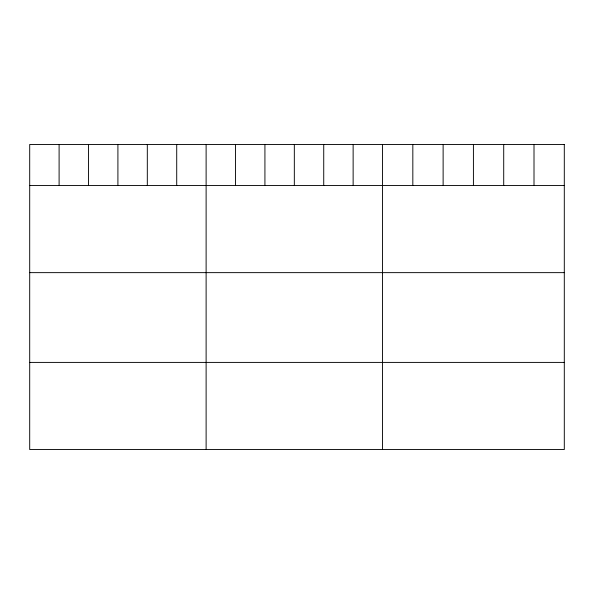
<?xml version="1.0" encoding="UTF-8"?>
<svg xmlns="http://www.w3.org/2000/svg" width="594" height="594" viewBox="0 0 594 594"><rect width="100%" height="100%" fill="white"/><g stroke="black" fill="none" stroke-linecap="round" stroke-linejoin="round"><path stroke-width="0.89" d="M29.7 185.506L564.3 185.506M29.7 272.639L564.3 272.639M29.7 362.407L564.3 362.407M534.006 144.468L534.006 185.506M503.712 144.468L503.712 185.506M473.418 144.468L473.418 185.506M443.124 144.468L443.124 185.506M412.83 144.468L412.83 185.506M382.536 144.468L382.536 449.532M353.133 144.468L353.133 185.506M323.73 144.468L323.73 185.506M294.327 144.468L294.327 185.506M264.924 144.468L264.924 185.506M235.521 144.468L235.521 185.506M206.118 144.468L206.118 449.532M176.715 144.468L176.715 185.506M147.312 144.468L147.312 185.506M117.909 144.468L117.909 185.506M88.506 144.468L88.506 185.506M59.103 144.468L59.103 185.506M564.3 144.468L29.7 144.468L29.7 449.532L564.3 449.532L564.3 144.468"/></g></svg>
